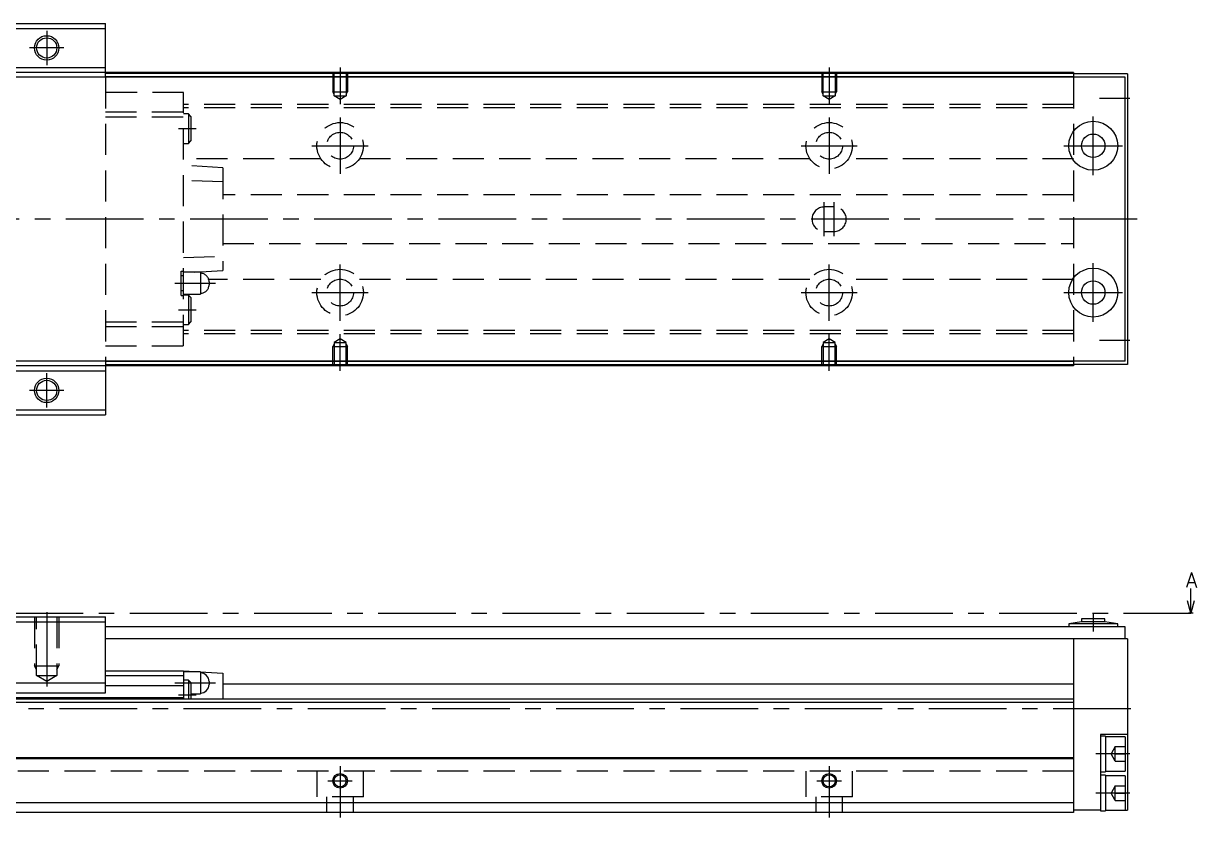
# Model space of a CAD drawing. Extents: x -2 to 720, y -8 to 279.
# Drawn here: x 480 to 719.9, y 9 to 171.3 of the extents above; entities that cross this region are included whole.
import ezdxf

# ---------------------------------------------------------------- set-up
doc = ezdxf.new("R2010")
doc.units = 0
doc.header["$LTSCALE"] = 0.5
doc.linetypes.add('CENTER', pattern=[50.8, 31.75, -6.35, 6.35, -6.35])
doc.linetypes.add('DASHED', pattern=[19.05, 12.7, -6.35])
for name, color, linetype in [('MSM_CENTER', 1, 'CENTER'), ('MSM_CONTINUOUS', 7, 'CONTINUOUS'), ('MSM_DASHED', 4, 'DASHED'), ('MSM_NARROW', 5, 'CONTINUOUS'), ('MSM_PART_NUMBER', 7, 'CONTINUOUS')]:
    doc.layers.add(name, color=color, linetype=linetype)
doc.styles.get("Standard").update_dxf_attribs({"font": 'txt.shx', "height": 3, "bigfont": 'bigfont.shx'})

msp = doc.modelspace()

# ---------------------------------------------------------------- linework, layer by layer
at = {"layer": 'MSM_CENTER'}
for p, q in [((484.76, 169.8), (484.76, 162.8)), ((488.26, 166.3), (481.26, 166.3)), ((544.76, 162.3), (544.76, 154.79)), ((644.76, 162.3), (644.76, 154.79)), ((700.01, 156), (706.26, 156)), ((544.76, 152.05), (544.76, 140.55)), ((644.76, 152.05), (644.76, 140.55)), ((698.76, 140.3), (698.76, 152.3)), ((511.69, 149.8), (515.34, 149.8)), ((539.01, 146.3), (550.51, 146.3)), ((639.01, 146.3), (650.51, 146.3)), ((692.76, 146.3), (704.76, 146.3)), ((643.76, 127.8), (643.76, 134.8)), ((645.76, 127.8), (645.76, 134.8)), ((707.76, 131.3), (256.26, 131.3)), ((544.76, 110.55), (544.76, 122.05)), ((644.76, 110.55), (644.76, 122.05)), ((698.76, 110.3), (698.76, 122.3)), ((510.98, 118.2), (519.25, 118.2)), ((539.01, 116.3), (550.51, 116.3)), ((639.01, 116.3), (650.51, 116.3)), ((692.76, 116.3), (704.76, 116.3)), ((511.69, 112.8), (515.34, 112.8)), ((544.76, 100.3), (544.76, 107.81)), ((644.76, 100.3), (644.76, 107.81)), ((700.01, 106.6), (706.26, 106.6)), ((484.76, 92.8), (484.76, 99.8)), ((488.26, 96.3), (481.26, 96.3)), ((247.76, 50.8), (718.71, 50.8)), ((484.76, 51), (484.76, 35.81)), ((698.76, 50.6), (698.76, 47)), ((510.98, 36.5), (519.25, 36.5)), ((511.69, 34.1), (515.34, 34.1)), ((258.76, 31.3), (707.76, 31.3)), ((706.26, 22), (699.26, 22)), ((544.76, 19.5), (544.76, 9)), ((644.76, 19.5), (644.76, 9)), ((542.26, 16.5), (547.26, 16.5)), ((642.26, 16.5), (647.26, 16.5)), ((706.26, 14), (699.26, 14))]:
    msp.add_line(p, q, dxfattribs=at)
at = {"layer": 'MSM_CONTINUOUS'}
for p, q in [((442.76, 171.3), (496.76, 171.3)), ((496.76, 160.3), (496.76, 171.3)), ((442.76, 170.3), (496.76, 170.3)), ((694.76, 161.3), (294.76, 161.3)), ((442.76, 162.3), (496.76, 162.3)), ((694.76, 161.1), (496.76, 161.1)), ((694.76, 161.3), (694.76, 160.3)), ((705.76, 161), (694.76, 161)), ((705.76, 161), (705.76, 101.6)), ((705.26, 160.3), (283.26, 160.3)), ((694.76, 160.4), (496.76, 160.4)), ((705.26, 102.3), (705.26, 160.3)), ((705.26, 102.3), (283.26, 102.3)), ((694.76, 101.3), (294.76, 101.3)), ((496.76, 102.3), (496.76, 91.3)), ((694.76, 102.2), (496.76, 102.2)), ((694.76, 101.5), (496.76, 101.5)), ((694.76, 102.3), (694.76, 101.3)), ((705.76, 101.6), (694.76, 101.6)), ((442.76, 100.3), (496.76, 100.3)), ((442.76, 92.3), (496.76, 92.3)), ((442.76, 91.3), (496.76, 91.3)), ((718.71, 50.8), (718.71, 55.8)), ((718.71, 50.8), (718.04, 53.3)), ((719.38, 53.3), (718.71, 50.8)), ((719.21, 50.8), (718.21, 50.8)), ((442.76, 50), (496.76, 50)), ((442.76, 49), (496.76, 49)), ((496.76, 34.5), (496.76, 50)), ((705.26, 48), (496.76, 48)), ((696.36, 49), (693.76, 48.6)), ((693.76, 48.6), (693.76, 48)), ((703.76, 48.6), (693.76, 48.6)), ((696.36, 49.6), (696.36, 49)), ((701.16, 49.6), (696.36, 49.6)), ((701.16, 49), (696.36, 49)), ((701.16, 49), (701.16, 49.6)), ((703.76, 48.6), (701.16, 49)), ((703.76, 48), (703.76, 48.6)), ((705.26, 45.5), (705.26, 48)), ((705.76, 45.5), (496.76, 45.5)), ((694.76, 45.5), (694.76, 10)), ((705.76, 45.5), (705.76, 10.5)), ((496.76, 39), (512.76, 39)), ((512.76, 39), (520.76, 38.5)), ((512.76, 39), (512.76, 33.2)), ((516.21, 38.75), (512.76, 38.75)), ((516.21, 38.75), (516.21, 34.25)), ((520.76, 38.5), (520.76, 33.2)), ((442.76, 36.5), (496.76, 36.5)), ((496.76, 38), (512.76, 38)), ((496.76, 36), (512.76, 36)), ((513.76, 37.1), (512.76, 37.1)), ((514.26, 36.6), (513.76, 37.1)), ((513.76, 37.1), (513.76, 33.2)), ((514.26, 36.6), (514.26, 33.2)), ((517.96, 36.8), (517.96, 36.2)), ((520.76, 36.3), (694.76, 36.3)), ((442.76, 34.5), (496.76, 34.5)), ((514.26, 34.25), (516.21, 34.25)), ((694.76, 33.2), (294.76, 33.2)), ((694.76, 32.5), (294.76, 32.5)), ((426.76, 33.5), (512.76, 33.5)), ((705.76, 26), (700.26, 26)), ((700.26, 26), (700.26, 10.35)), ((701.26, 25.65), (700.26, 25.65)), ((701.26, 25.65), (701.26, 18.35)), ((705.26, 25.5), (701.26, 25.5)), ((705.26, 25.5), (705.26, 18.5)), ((694.76, 21.2), (294.76, 21.2)), ((694.76, 21), (294.76, 21)), ((700.26, 18.35), (701.26, 18.35)), ((701.26, 17.65), (700.26, 17.65)), ((701.26, 18.5), (705.26, 18.5)), ((701.26, 17.65), (701.26, 10.35)), ((705.26, 17.5), (701.26, 17.5)), ((705.26, 17.5), (705.26, 10.5)), ((694.76, 12), (285.26, 12)), ((694.76, 10), (294.76, 10)), ((700.26, 10.5), (694.76, 10.5)), ((700.26, 10.35), (701.26, 10.35)), ((701.26, 10.5), (705.76, 10.5))]:
    msp.add_line(p, q, dxfattribs=at)
for centre, radius in [((484.76, 166.3), 2.07), ((698.76, 146.3), 5), ((698.76, 146.3), 2.4), ((698.76, 116.3), 5), ((698.76, 116.3), 2.4), ((484.76, 96.3), 2.07), ((544.76, 16.5), 1.23), ((644.76, 16.5), 1.23)]:
    msp.add_circle(centre, radius, dxfattribs=at)
for centre, start, end in [((516.21, 36.8), 0, 90), ((516.21, 36.2), 270, 0)]:
    msp.add_arc(centre, 1.75, start, end, dxfattribs=at)
at = {"layer": 'MSM_DASHED'}
for p, q in [((543.26, 161.3), (543.26, 157.3)), ((543.53, 156.5), (543.53, 161.3)), ((545.99, 161.3), (545.99, 156.5)), ((546.26, 161.3), (546.26, 157.3)), ((643.26, 161.3), (643.26, 157.3)), ((643.53, 156.5), (643.53, 161.3)), ((645.99, 161.3), (645.99, 156.5)), ((646.26, 161.3), (646.26, 157.3)), ((496.76, 160.3), (496.76, 102.3)), ((694.76, 160.3), (694.76, 102.3)), ((512.76, 157.2), (496.76, 157.2)), ((512.76, 105.4), (512.76, 157.2)), ((543.53, 156.83), (543.26, 157.3)), ((543.26, 157.3), (546.26, 157.3)), ((543.53, 156.5), (545.99, 156.5)), ((544.76, 155.79), (543.53, 156.5)), ((545.99, 156.5), (544.76, 155.79)), ((545.99, 156.83), (546.26, 157.3)), ((643.53, 156.83), (643.26, 157.3)), ((643.26, 157.3), (646.26, 157.3)), ((643.53, 156.5), (645.99, 156.5)), ((644.76, 155.79), (643.53, 156.5)), ((645.99, 156.5), (644.76, 155.79)), ((645.99, 156.83), (646.26, 157.3)), ((694.76, 154.75), (512.76, 154.75)), ((694.76, 154.05), (512.76, 154.05)), ((496.76, 153.25), (512.76, 153.25)), ((496.76, 152.25), (512.76, 152.25)), ((513.76, 152.8), (512.76, 152.8)), ((514.26, 152.3), (513.76, 152.8)), ((513.76, 152.8), (513.76, 146.8)), ((514.26, 152.3), (514.26, 147.3)), ((512.76, 146.8), (513.76, 146.8)), ((513.76, 146.8), (514.26, 147.3)), ((540.81, 143.66), (512.76, 143.66)), ((520.76, 141.77), (512.76, 142.3)), ((520.76, 141.77), (520.76, 120.83)), ((640.81, 143.66), (548.71, 143.66)), ((694.76, 143.66), (648.71, 143.66)), ((520.76, 138.9), (512.76, 139.16)), ((694.76, 136.3), (520.76, 136.3)), ((645.76, 133.8), (643.76, 133.8)), ((643.76, 128.8), (645.76, 128.8)), ((520.76, 126.3), (694.76, 126.3)), ((512.76, 123.44), (520.76, 123.7)), ((512.26, 120.7), (512.76, 120.7)), ((512.26, 115.7), (512.26, 120.7)), ((516.21, 120.45), (512.76, 120.45)), ((515.02, 120.45), (520.76, 120.83)), ((516.21, 120.45), (516.21, 115.95)), ((512.76, 119.7), (512.26, 119.7)), ((540.81, 118.94), (517.9, 118.94)), ((517.96, 118.5), (517.96, 117.9)), ((640.81, 118.94), (548.71, 118.94)), ((694.76, 118.94), (648.71, 118.94)), ((512.26, 116.7), (512.76, 116.7)), ((512.26, 115.7), (512.76, 115.7)), ((512.76, 115.95), (516.21, 115.95)), ((513.76, 115.8), (512.76, 115.8)), ((514.26, 115.3), (513.76, 115.8)), ((513.76, 115.8), (513.76, 109.8)), ((514.26, 115.3), (514.26, 110.3)), ((496.76, 110.35), (512.76, 110.35)), ((496.76, 109.35), (512.76, 109.35)), ((512.76, 109.8), (513.76, 109.8)), ((694.76, 108.55), (512.76, 108.55)), ((513.76, 109.8), (514.26, 110.3)), ((694.76, 107.85), (512.76, 107.85)), ((543.53, 105.77), (543.26, 105.3)), ((544.76, 106.81), (543.53, 106.1)), ((543.53, 106.1), (543.53, 101.3)), ((543.53, 106.1), (545.99, 106.1)), ((545.99, 106.1), (544.76, 106.81)), ((545.99, 101.3), (545.99, 106.1)), ((545.99, 105.77), (546.26, 105.3)), ((643.53, 105.77), (643.26, 105.3)), ((644.76, 106.81), (643.53, 106.1)), ((643.53, 106.1), (643.53, 101.3)), ((643.53, 106.1), (645.99, 106.1)), ((645.99, 106.1), (644.76, 106.81)), ((645.99, 101.3), (645.99, 106.1)), ((645.99, 105.77), (646.26, 105.3)), ((496.76, 105.4), (512.76, 105.4)), ((543.26, 101.3), (543.26, 105.3)), ((543.26, 105.3), (546.26, 105.3)), ((546.26, 101.3), (546.26, 105.3)), ((643.26, 101.3), (643.26, 105.3)), ((643.26, 105.3), (646.26, 105.3)), ((646.26, 101.3), (646.26, 105.3)), ((482.26, 50), (482.26, 40)), ((482.69, 38), (482.69, 50)), ((486.83, 50), (486.83, 38)), ((487.26, 50), (487.26, 40)), ((482.26, 40), (487.26, 40)), ((482.69, 39.25), (482.26, 40)), ((486.83, 39.25), (487.26, 40)), ((482.69, 38), (486.83, 38)), ((484.76, 36.81), (482.69, 38)), ((486.83, 38), (484.76, 36.81)), ((703.26, 23.5), (702.4, 22)), ((703.26, 20.5), (702.4, 22)), ((703.26, 20.5), (703.26, 23.5)), ((703.26, 23.5), (705.26, 23.5)), ((703.26, 22), (705.26, 22)), ((703.26, 20.5), (705.26, 20.5)), ((694.76, 18.5), (294.76, 18.5)), ((540.01, 18.5), (540.01, 13.2)), ((549.51, 13.2), (549.51, 18.5)), ((640.01, 18.5), (640.01, 13.2)), ((649.51, 13.2), (649.51, 18.5)), ((703.26, 15.5), (702.4, 14)), ((703.26, 12.5), (703.26, 15.5)), ((703.26, 15.5), (705.26, 15.5)), ((549.51, 13.2), (540.01, 13.2)), ((542.01, 13.2), (542.01, 10)), ((547.51, 10), (547.51, 13.2)), ((649.51, 13.2), (640.01, 13.2)), ((642.01, 13.2), (642.01, 10)), ((647.51, 10), (647.51, 13.2)), ((703.26, 12.5), (702.4, 14)), ((703.26, 14), (705.26, 14)), ((703.26, 12.5), (705.26, 12.5))]:
    msp.add_line(p, q, dxfattribs=at)
for centre, radius in [((544.76, 146.3), 4.75), ((544.76, 146.3), 2.75), ((644.76, 146.3), 4.75), ((644.76, 146.3), 2.75), ((544.76, 116.3), 4.75), ((644.76, 116.3), 4.75), ((544.76, 116.3), 2.75), ((644.76, 116.3), 2.75)]:
    msp.add_circle(centre, radius, dxfattribs=at)
for centre, radius, start, end in [((643.76, 131.3), 2.5, 90, 270), ((645.76, 131.3), 2.5, 270, 90), ((516.21, 118.5), 1.75, 0, 90), ((516.21, 117.9), 1.75, 270, 0)]:
    msp.add_arc(centre, radius, start, end, dxfattribs=at)
at = {"layer": 'MSM_NARROW'}
for centre, radius in [((484.76, 166.3), 2.5), ((484.76, 96.3), 2.5), ((544.76, 16.5), 1.5), ((644.76, 16.5), 1.5)]:
    msp.add_circle(centre, radius, dxfattribs=at)

# ---------------------------------------------------------------- texts
at = {"layer": 'MSM_PART_NUMBER'}
msp.add_text('A', height=3, dxfattribs=at).set_placement((717.7, 56.05))

doc.saveas('drawing.dxf')
